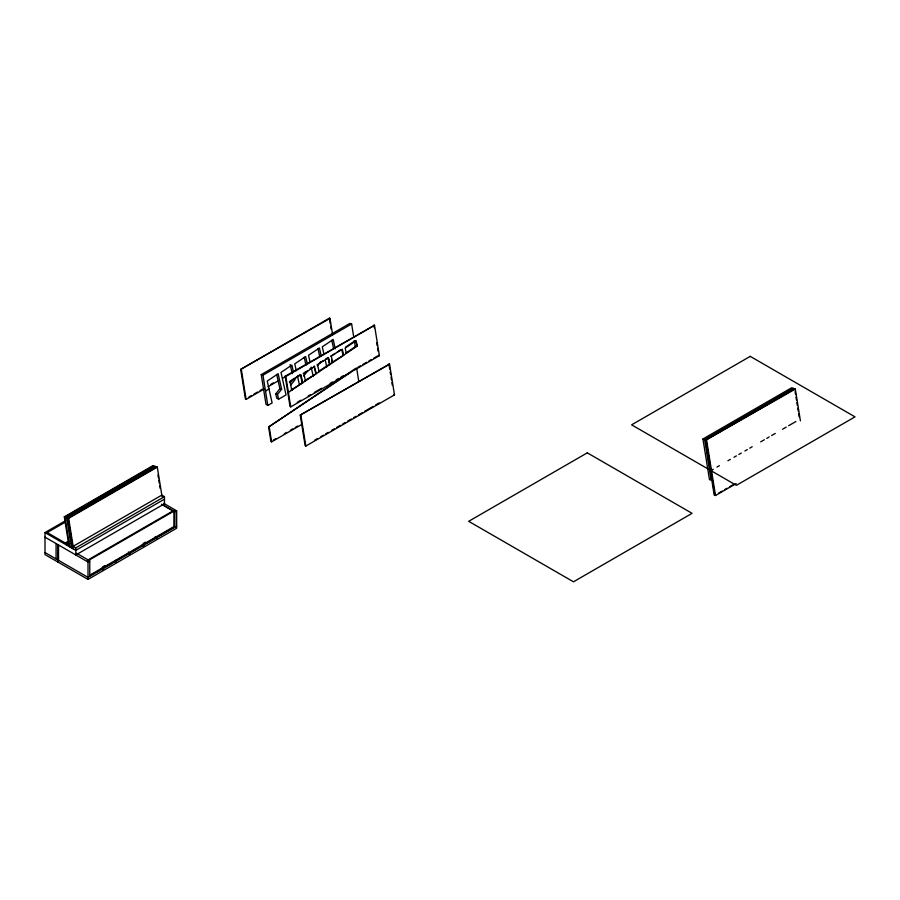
<?xml version="1.0" encoding="UTF-8"?>
<svg xmlns="http://www.w3.org/2000/svg" width="900" height="900" viewBox="0 0 900 900"><rect width="100%" height="100%" fill="white"/><g stroke="black" fill="none" stroke-linecap="round" stroke-linejoin="round"><path stroke-width="1.35" d="M293.366 371.655L291.892 365.074L280.991 372.409L286.02 394.942L278.606 399.218L276.773 398.194L275.805 393.84L279.877 388.676L276.694 374.411M278.606 399.218L277.537 394.436L281.621 389.272L278.145 373.714L267.244 381.049L272.126 402.964L267.817 405.45L266.006 404.404L261.236 374.603L349.897 323.404L351.641 324L353.621 336.375M290.407 382.736L293.389 378.968M290.655 385.223L295.121 379.564M303.671 375.998L307.789 370.789M317.498 365.805L320.569 361.912M265.523 391.151L268.976 388.834M302.096 382.534L300.308 374.524L289.406 381.87L300.96 374.749L302.749 382.759L291.195 389.869L291.848 390.094M303.21 373.455L306.473 371.25M309.746 369.045L311.929 367.582M314.764 366.334L303.863 373.68L305.471 380.925L304.819 380.7L316.384 373.579L314.111 366.109L315.731 373.354M320.254 362.711L323.516 360.517M325.699 359.044L327.881 357.581L330.007 364.41L328.534 357.806L316.98 364.916M335.104 353.407L330.739 356.344L342.304 349.223L343.642 355.23L332.077 362.351L331.549 359.944M337.286 351.945L340.56 349.74M345.6 347.13L355.41 340.526L357.255 346.072L356.062 340.74L345.161 348.086L346.343 353.407M329.355 364.185L318.454 371.52L319.106 371.745L317.632 365.141M345.69 353.183L356.603 345.848M288.394 392.423L357.255 346.072M301.973 424.339L271.597 441.866L270.923 441.473L268.605 427.016L356.04 368.156L356.692 368.381L358.796 381.499M268.605 427.016L356.692 368.381M264.33 388.89L246.105 399.409L245.43 399.015L240.683 369.382L329.344 318.195L329.996 318.409L332.606 334.665M240.683 369.382L329.996 318.409M261.236 374.603L262.969 375.199L351.641 324M249.075 396.911L251.505 395.505M253.935 394.11L257.58 392.006M260.01 390.6L262.429 389.194M270.934 384.289L273.364 382.882M350.235 372.521L290.711 406.879L290.036 406.485L285.188 376.234L374.501 325.271L379.384 355.691L355.095 369.72M267.975 386.786L278.899 380.475M282.544 378.371L374.501 325.271M69.064 546.469L64.316 516.836L152.977 465.637L157.32 467.123L162.045 496.553M153.63 465.863L64.957 517.05L69.739 546.851M155.374 466.459L66.701 517.646L71.55 547.898M72.225 548.291L67.354 517.871L156.015 466.684M156.667 466.897L68.006 518.096L72.911 548.685M64.316 516.836L68.659 518.321L157.32 467.123M163.699 503.325L176.67 510.817L176.67 528.221L88.009 579.409L45 554.591L45 532.575L65.644 520.65M65.486 522.023L47.216 532.575L67.511 544.286L66.398 544.928L66.398 542.419L68.828 541.024M297.326 402.277L300.971 400.174M308.25 395.966L310.68 394.571M314.325 392.468L321.615 388.26M330.12 383.344L332.55 381.949M336.195 379.845L338.625 378.439M341.055 377.032L343.474 375.637M358.054 367.223L360.484 365.816M362.914 364.41L366.559 362.306M368.989 360.911L371.419 359.505M373.849 358.099L377.494 355.995M300.24 415.08L389.554 364.106L394.481 394.875L305.82 446.062L305.134 445.669L300.24 415.08L389.554 364.106M75.802 547.852L164.475 496.654L164.475 503.775L75.802 554.962L75.802 547.852L73.147 546.311L161.809 495.124L164.475 496.654M164.475 499.162L75.802 550.361L45 532.575M273.352 440.077L275.782 438.671M284.287 433.766L286.718 432.36M290.363 430.256L292.793 428.85M295.211 427.455L297.641 426.049M88.009 560.734L174.454 510.817M176.67 510.817L174.904 511.841L174.904 527.197L173.903 526.624L173.903 511.267L174.566 510.885L173.79 510.435L87.334 560.34L89.775 560.981L89.775 576.337M45 537.176L88.009 562.005L89.775 560.981M314.854 440.055L317.284 438.66M320.929 436.556L323.359 435.15M325.789 433.744L328.219 432.349M331.864 430.245L334.294 428.839M336.724 427.433L340.369 425.329M342.787 423.934L345.218 422.527M347.647 421.121L351.293 419.017M353.723 417.623L356.152 416.216M358.582 414.81L362.228 412.706M364.657 411.311L373.162 406.395M375.593 405L379.226 402.896M102.532 566.933L104.828 565.605M143.111 543.51L145.406 542.183M89.933 575.1L101.486 568.429L103.151 569.385L103.151 568.62L115.808 561.308L115.808 562.084L116.471 560.925L129.442 553.444L129.442 554.209L130.106 553.826L130.106 553.061L143.066 545.58L143.066 546.345L143.73 545.197L156.364 537.896L156.364 538.661L157.028 537.514L176.67 526.174M102.15 568.811L102.15 568.046L114.817 560.734L116.471 561.701M115.481 561.116L115.481 560.351L128.441 552.87L129.442 554.209M129.105 553.252L129.105 552.488L142.065 544.995L143.73 545.962M142.74 545.389L142.74 544.613L155.374 537.322L156.364 538.661M156.037 537.705L156.037 536.94L174.566 526.241M90.439 575.449L94.095 573.334M96.525 571.939L99.056 570.6M101.396 569.126L106.751 566.156M107.483 565.605L111.364 563.501M113.569 562.095L117.832 559.755M118.44 559.283L122.096 557.168M124.538 555.761L135 549.855M135.495 549.439L137.925 548.033M141.581 545.918L144.011 544.511M146.453 543.116L162.979 533.689M163.496 533.273L174.566 527.006M103.151 569.385L102.487 569.779L102.487 569.002L88.009 577.361L45 552.533M702.945 438.975L791.617 387.787L794.002 388.598L705.341 439.796L702.945 438.975L709.47 479.644L711.202 480.229L704.689 439.571L793.35 388.373M714.847 495.293L705.982 440.01L794.655 388.822L795.308 389.048L800.404 420.829M705.982 440.01L795.308 389.048M710.887 470.61L713.317 469.204M716.962 467.1L719.393 465.694M727.898 460.789L730.327 459.382M733.972 457.279L736.403 455.884M738.832 454.478L741.262 453.071M744.896 450.968L747.326 449.572M749.756 448.166L752.186 446.76M760.691 441.855L764.336 439.751M766.766 438.345L769.196 436.95M771.626 435.544L775.271 433.44M782.55 429.233L786.195 427.129M788.625 425.723L795.915 421.515M718.492 493.189L722.137 491.085M724.567 489.679L726.998 488.272M729.428 486.877L733.072 484.774M705.341 439.796L714.195 495.067L715.5 495.517L736.144 483.593M707.895 455.749L708.548 455.974M285.188 376.234L285.84 376.459L290.711 406.879M279.877 388.676L281.621 389.272M275.805 393.84L277.537 394.436M153.81 467.955L154.463 468.18M147.352 471.679L148.005 471.904M136.879 477.731L137.531 477.956M69.907 533.824L70.56 534.049M378.709 355.298L379.384 355.691M393.806 394.481L394.481 394.875M162.281 504.551L173.126 510.817M173.903 511.267L174.904 511.841M161.516 504.248L173.014 510.885M156.037 536.94L157.028 537.514M157.028 538.279L155.261 536.49M142.74 544.613L143.73 545.197M129.105 552.488L130.106 553.061M130.106 553.826L128.329 552.038M115.481 560.351L116.471 560.925M115.808 562.084L114.817 560.734M66.398 542.419L68.614 543.701M76.624 553.264L88.11 559.901M102.15 568.046L103.151 568.62M341.91 350.201L342.99 355.005M335.272 348.806L333.191 339.48L322.29 346.815L323.786 353.509M331.751 340.223L333.54 348.21M331.391 356.569L332.73 362.576M328.252 358.267L329.692 364.725M325.271 360.191L326.767 366.885M321.221 355.973L319.433 347.963L308.531 355.298L309.994 361.856M317.993 348.705L319.781 356.704M311.164 367.099L313.211 376.279M307.44 364.466L305.662 356.535L294.761 363.87L296.28 370.654M304.223 357.266L305.989 365.186M297.484 376.076L299.295 384.21M290.16 364.478L292.219 373.691M290.059 382.084L291.769 390.206M67.354 517.871L68.175 521.561M795.094 391.59L795.544 394.346M795.982 397.114L796.433 399.881M796.871 402.637L797.31 405.405M797.76 408.173L798.199 410.929M798.649 413.696L799.144 416.79M706.635 440.235L715.5 495.517M388.901 363.881L389.756 369.202M390.184 371.869L390.611 374.524M391.039 377.19L391.466 379.845M391.882 382.511L392.31 385.166M373.849 325.046L374.299 327.791M376.718 342.923L377.156 345.668M377.606 348.424L378.045 351.169M354.285 340.504L355.387 347.377M329.344 318.195L330.21 323.584M330.637 326.272L331.076 328.961M300.881 415.305L305.82 446.062M262.969 375.199L267.817 405.45M269.257 427.23L271.597 441.866M241.335 369.608L246.105 399.409M157.95 474.885L158.422 477.821M158.805 480.206L159.266 483.064M159.66 485.527L160.099 488.306M68.659 518.321L73.586 549.079M142.065 544.995L142.065 545.771M101.486 568.429L101.486 569.194M88.009 562.005L88.009 579.409M58.523 544.984L58.523 560.34M57.859 544.601L57.859 562.005M56.081 543.577L56.081 558.934M750.229 356.366L631.62 424.834L736.391 485.325L855 416.858L750.229 356.366M587.295 452.846L468.686 521.314L573.469 581.805L692.077 513.337L587.295 452.846"/></g></svg>
